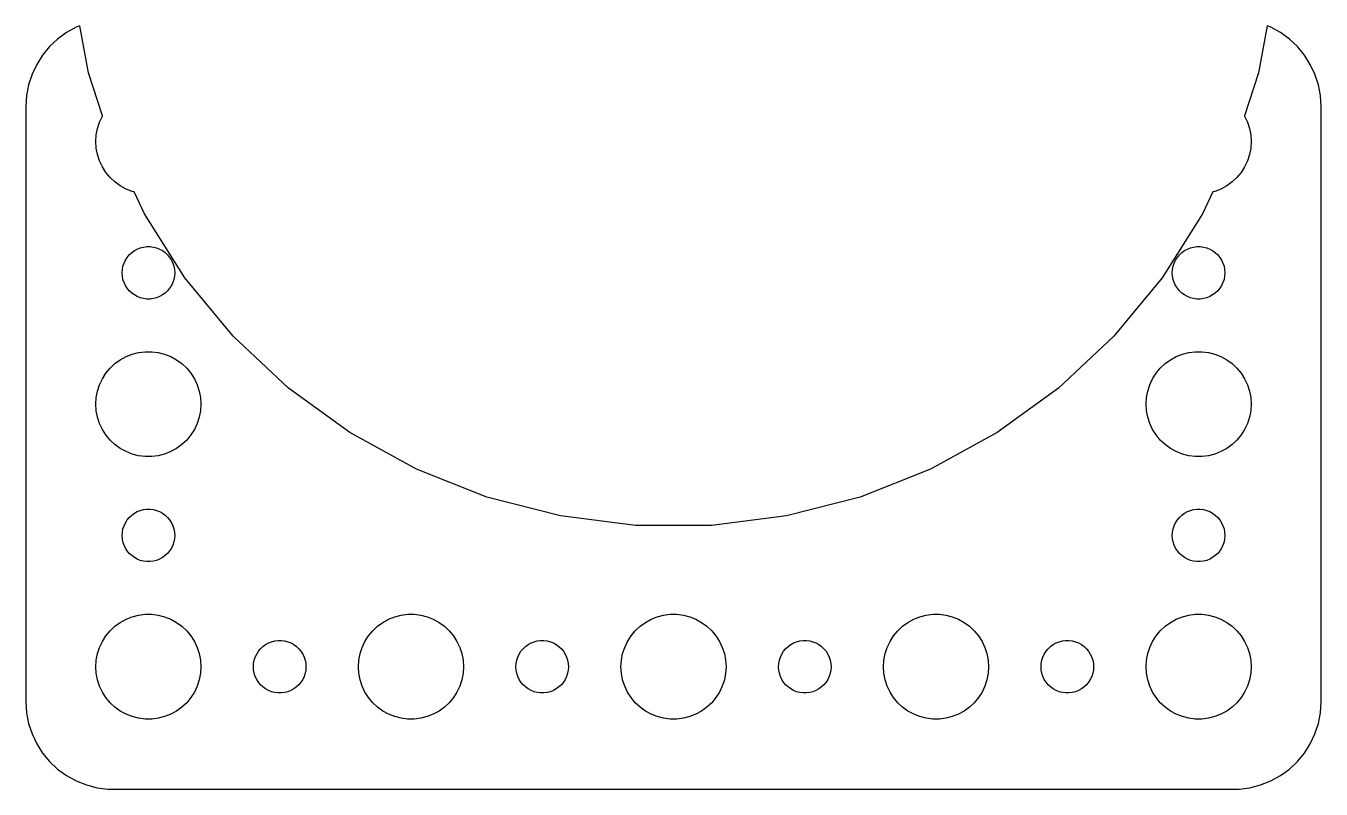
# Model space of a CAD drawing. Header units: metres. Extents: x -37 to 37, y 248 to 454.
# Drawn here: x -37 to 37, y 410 to 453.6 of the extents above; entities that cross this region are included whole.
import ezdxf

# ---------------------------------------------------------------- set-up
doc = ezdxf.new("R2010")
doc.units = ezdxf.units.M

msp = doc.modelspace()

# ---------------------------------------------------------------- linework, layer by layer
for p, q in [((-34.6791, 453.222), (-35.1871, 452.853)), ((-34.1289, 453.524), (-34.6791, 453.222)), ((-33.928, 453.604), (-34.1289, 453.524)), ((-33.4161, 450.92), (-33.928, 453.604)), ((33.928, 453.604), (33.4161, 450.92)), ((34.1289, 453.524), (33.928, 453.604)), ((34.6791, 453.222), (34.1289, 453.524)), ((35.1871, 452.853), (34.6791, 453.222)), ((-35.6448, 452.423), (-36.0451, 451.939)), ((-35.1871, 452.853), (-35.6448, 452.423)), ((35.6448, 452.423), (35.1871, 452.853)), ((36.0451, 451.939), (35.6448, 452.423)), ((-36.3815, 451.409), (-36.6489, 450.841)), ((-36.0451, 451.939), (-36.3815, 451.409)), ((36.3815, 451.409), (36.0451, 451.939)), ((36.6489, 450.841), (36.3815, 451.409)), ((-36.6489, 450.841), (-36.8429, 450.243)), ((-32.6177, 448.463), (-33.4161, 450.92)), ((33.4161, 450.92), (32.6177, 448.463)), ((36.8429, 450.243), (36.6489, 450.841)), ((-36.8429, 450.243), (-36.9606, 449.627)), ((36.9606, 449.627), (36.8429, 450.243)), ((-36.9606, 449.627), (-37, 449)), ((37, 449), (36.9606, 449.627)), ((-37, 449), (-37, 415)), ((-32.7893, 448.104), (-32.6289, 448.445)), ((-32.6289, 448.445), (-32.6177, 448.463)), ((32.6177, 448.463), (32.6289, 448.445)), ((32.6289, 448.445), (32.7893, 448.104)), ((37, 415), (37, 449)), ((-32.9763, 447.376), (-32.9057, 447.746)), ((-32.9057, 447.746), (-32.7893, 448.104)), ((32.7893, 448.104), (32.9057, 447.746)), ((32.9057, 447.746), (32.9763, 447.376)), ((-33, 447), (-32.9763, 447.376)), ((-32.9763, 446.624), (-33, 447)), ((32.9763, 447.376), (33, 447)), ((33, 447), (32.9763, 446.624)), ((-32.9057, 446.254), (-32.9763, 446.624)), ((-32.7893, 445.896), (-32.9057, 446.254)), ((32.9057, 446.254), (32.7893, 445.896)), ((32.9763, 446.624), (32.9057, 446.254)), ((-32.6289, 445.555), (-32.7893, 445.896)), ((-32.427, 445.237), (-32.6289, 445.555)), ((32.6289, 445.555), (32.427, 445.237)), ((32.7893, 445.896), (32.6289, 445.555)), ((-32.1869, 444.946), (-32.427, 445.237)), ((-31.9123, 444.688), (-32.1869, 444.946)), ((32.1869, 444.946), (31.9123, 444.688)), ((32.427, 445.237), (32.1869, 444.946)), ((-31.6075, 444.467), (-31.9123, 444.688)), ((-31.2773, 444.286), (-31.6075, 444.467)), ((-30.927, 444.147), (-31.2773, 444.286)), ((-30.8154, 444.118), (-30.927, 444.147)), ((-30.2326, 442.879), (-30.8154, 444.118)), ((30.8154, 444.118), (30.2326, 442.879)), ((30.927, 444.147), (30.8154, 444.118)), ((31.2773, 444.286), (30.927, 444.147)), ((31.6075, 444.467), (31.2773, 444.286)), ((31.9123, 444.688), (31.6075, 444.467)), ((-27.9111, 439.221), (-30.2326, 442.879)), ((30.2326, 442.879), (27.9111, 439.221)), ((-31.3145, 440.223), (-31.2135, 440.382)), ((-31.2135, 440.382), (-31.0934, 440.527)), ((-31.0934, 440.527), (-30.9561, 440.656)), ((-30.9561, 440.656), (-30.8037, 440.766)), ((-30.8037, 440.766), (-30.6387, 440.857)), ((-30.6387, 440.857), (-30.4635, 440.927)), ((-30.4635, 440.927), (-30.2811, 440.973)), ((-30.2811, 440.973), (-30.0942, 440.997)), ((-30.0942, 440.997), (-29.9058, 440.997)), ((-29.9058, 440.997), (-29.7189, 440.973)), ((-29.7189, 440.973), (-29.5365, 440.927)), ((-29.5365, 440.927), (-29.3613, 440.857)), ((-29.3613, 440.857), (-29.1963, 440.766)), ((-29.1963, 440.766), (-29.0439, 440.656)), ((-29.0439, 440.656), (-28.9065, 440.527)), ((-28.9065, 440.527), (-28.7865, 440.382)), ((-28.7865, 440.382), (-28.6855, 440.223)), ((28.6855, 440.223), (28.7865, 440.382)), ((28.7865, 440.382), (28.9065, 440.527)), ((28.9065, 440.527), (29.0439, 440.656)), ((29.0439, 440.656), (29.1963, 440.766)), ((29.1963, 440.766), (29.3613, 440.857)), ((29.3613, 440.857), (29.5365, 440.927)), ((29.5365, 440.927), (29.7189, 440.973)), ((29.7189, 440.973), (29.9058, 440.997)), ((29.9058, 440.997), (30.0942, 440.997)), ((30.0942, 440.997), (30.2811, 440.973)), ((30.2811, 440.973), (30.4635, 440.927)), ((30.4635, 440.927), (30.6387, 440.857)), ((30.6387, 440.857), (30.8037, 440.766)), ((30.8037, 440.766), (30.9561, 440.656)), ((30.9561, 440.656), (31.0934, 440.527)), ((31.0934, 440.527), (31.2135, 440.382)), ((31.2135, 440.382), (31.3145, 440.223)), ((-31.5, 439.5), (-31.4882, 439.688)), ((-31.4882, 439.688), (-31.4529, 439.873)), ((-31.4529, 439.873), (-31.3947, 440.052)), ((-31.3947, 440.052), (-31.3145, 440.223)), ((-28.6855, 440.223), (-28.6053, 440.052)), ((-28.6053, 440.052), (-28.5471, 439.873)), ((-28.5471, 439.873), (-28.5118, 439.688)), ((-28.5118, 439.688), (-28.5, 439.5)), ((28.5, 439.5), (28.5118, 439.688)), ((28.5118, 439.688), (28.5471, 439.873)), ((28.5471, 439.873), (28.6053, 440.052)), ((28.6053, 440.052), (28.6855, 440.223)), ((31.3145, 440.223), (31.3947, 440.052)), ((31.3947, 440.052), (31.4529, 439.873)), ((31.4529, 439.873), (31.4882, 439.688)), ((31.4882, 439.688), (31.5, 439.5)), ((-31.4882, 439.312), (-31.5, 439.5)), ((-31.4529, 439.127), (-31.4882, 439.312)), ((-31.3947, 438.948), (-31.4529, 439.127)), ((-31.3145, 438.777), (-31.3947, 438.948)), ((-28.6053, 438.948), (-28.6855, 438.777)), ((-28.5471, 439.127), (-28.6053, 438.948)), ((-28.5118, 439.312), (-28.5471, 439.127)), ((-28.5, 439.5), (-28.5118, 439.312)), ((-25.1494, 435.883), (-27.9111, 439.221)), ((27.9111, 439.221), (25.1494, 435.883)), ((28.5118, 439.312), (28.5, 439.5)), ((28.5471, 439.127), (28.5118, 439.312)), ((28.6053, 438.948), (28.5471, 439.127)), ((28.6855, 438.777), (28.6053, 438.948)), ((31.3947, 438.948), (31.3145, 438.777)), ((31.4529, 439.127), (31.3947, 438.948)), ((31.4882, 439.312), (31.4529, 439.127)), ((31.5, 439.5), (31.4882, 439.312)), ((-31.2135, 438.618), (-31.3145, 438.777)), ((-31.0934, 438.473), (-31.2135, 438.618)), ((-30.9561, 438.344), (-31.0934, 438.473)), ((-30.8037, 438.234), (-30.9561, 438.344)), ((-30.6387, 438.143), (-30.8037, 438.234)), ((-30.4635, 438.073), (-30.6387, 438.143)), ((-29.3613, 438.143), (-29.5365, 438.073)), ((-29.1963, 438.234), (-29.3613, 438.143)), ((-29.0439, 438.344), (-29.1963, 438.234)), ((-28.9065, 438.473), (-29.0439, 438.344)), ((-28.7865, 438.618), (-28.9065, 438.473)), ((-28.6855, 438.777), (-28.7865, 438.618)), ((28.7865, 438.618), (28.6855, 438.777)), ((28.9065, 438.473), (28.7865, 438.618)), ((29.0439, 438.344), (28.9065, 438.473)), ((29.1963, 438.234), (29.0439, 438.344)), ((29.3613, 438.143), (29.1963, 438.234)), ((29.5365, 438.073), (29.3613, 438.143)), ((30.6387, 438.143), (30.4635, 438.073)), ((30.8037, 438.234), (30.6387, 438.143)), ((30.9561, 438.344), (30.8037, 438.234)), ((31.0934, 438.473), (30.9561, 438.344)), ((31.2135, 438.618), (31.0934, 438.473)), ((31.3145, 438.777), (31.2135, 438.618)), ((-30.2811, 438.027), (-30.4635, 438.073)), ((-30.0942, 438.003), (-30.2811, 438.027)), ((-29.9058, 438.003), (-30.0942, 438.003)), ((-29.7189, 438.027), (-29.9058, 438.003)), ((-29.5365, 438.073), (-29.7189, 438.027)), ((29.7189, 438.027), (29.5365, 438.073)), ((29.9058, 438.003), (29.7189, 438.027)), ((30.0942, 438.003), (29.9058, 438.003)), ((30.2811, 438.027), (30.0942, 438.003)), ((30.4635, 438.073), (30.2811, 438.027)), ((-21.9911, 432.917), (-25.1494, 435.883)), ((25.1494, 435.883), (21.9911, 432.917)), ((-31.9123, 434.312), (-31.6075, 434.533)), ((-31.6075, 434.533), (-31.2773, 434.714)), ((-31.2773, 434.714), (-30.927, 434.853)), ((-30.927, 434.853), (-30.5621, 434.947)), ((-30.5621, 434.947), (-30.1884, 434.994)), ((-30.1884, 434.994), (-29.8116, 434.994)), ((-29.8116, 434.994), (-29.4379, 434.947)), ((-29.4379, 434.947), (-29.0729, 434.853)), ((-29.0729, 434.853), (-28.7227, 434.714)), ((-28.7227, 434.714), (-28.3925, 434.533)), ((-28.3925, 434.533), (-28.0877, 434.312)), ((28.0877, 434.312), (28.3925, 434.533)), ((28.3925, 434.533), (28.7227, 434.714)), ((28.7227, 434.714), (29.0729, 434.853)), ((29.0729, 434.853), (29.4379, 434.947)), ((29.4379, 434.947), (29.8116, 434.994)), ((29.8116, 434.994), (30.1884, 434.994)), ((30.1884, 434.994), (30.5621, 434.947)), ((30.5621, 434.947), (30.927, 434.853)), ((30.927, 434.853), (31.2773, 434.714)), ((31.2773, 434.714), (31.6075, 434.533)), ((31.6075, 434.533), (31.9123, 434.312)), ((-32.6289, 433.445), (-32.427, 433.763)), ((-32.427, 433.763), (-32.1869, 434.054)), ((-32.1869, 434.054), (-31.9123, 434.312)), ((-28.0877, 434.312), (-27.8131, 434.054)), ((-27.8131, 434.054), (-27.5729, 433.763)), ((-27.5729, 433.763), (-27.3711, 433.445)), ((27.3711, 433.445), (27.5729, 433.763)), ((27.5729, 433.763), (27.8131, 434.054)), ((27.8131, 434.054), (28.0877, 434.312)), ((31.9123, 434.312), (32.1869, 434.054)), ((32.1869, 434.054), (32.427, 433.763)), ((32.427, 433.763), (32.6289, 433.445)), ((-32.9057, 432.746), (-32.7893, 433.104)), ((-32.7893, 433.104), (-32.6289, 433.445)), ((-27.3711, 433.445), (-27.2107, 433.104)), ((-27.2107, 433.104), (-27.0942, 432.746)), ((-18.486, 430.371), (-21.9911, 432.917)), ((21.9911, 432.917), (18.486, 430.371)), ((27.0942, 432.746), (27.2107, 433.104)), ((27.2107, 433.104), (27.3711, 433.445)), ((32.6289, 433.445), (32.7893, 433.104)), ((32.7893, 433.104), (32.9057, 432.746)), ((-33, 432), (-32.9763, 432.376)), ((-32.9763, 432.376), (-32.9057, 432.746)), ((-27.0942, 432.746), (-27.0237, 432.376)), ((-27.0237, 432.376), (-27, 432)), ((27, 432), (27.0237, 432.376)), ((27.0237, 432.376), (27.0942, 432.746)), ((32.9057, 432.746), (32.9763, 432.376)), ((32.9763, 432.376), (33, 432)), ((-32.9763, 431.624), (-33, 432)), ((-32.9057, 431.254), (-32.9763, 431.624)), ((-27.0237, 431.624), (-27.0942, 431.254)), ((-27, 432), (-27.0237, 431.624)), ((27.0237, 431.624), (27, 432)), ((27.0942, 431.254), (27.0237, 431.624)), ((32.9763, 431.624), (32.9057, 431.254)), ((33, 432), (32.9763, 431.624)), ((-32.7893, 430.896), (-32.9057, 431.254)), ((-32.6289, 430.555), (-32.7893, 430.896)), ((-27.2107, 430.896), (-27.3711, 430.555)), ((-27.0942, 431.254), (-27.2107, 430.896)), ((27.2107, 430.896), (27.0942, 431.254)), ((27.3711, 430.555), (27.2107, 430.896)), ((32.7893, 430.896), (32.6289, 430.555)), ((32.9057, 431.254), (32.7893, 430.896)), ((-32.427, 430.237), (-32.6289, 430.555)), ((-32.1869, 429.946), (-32.427, 430.237)), ((-31.9123, 429.688), (-32.1869, 429.946)), ((-27.8131, 429.946), (-28.0877, 429.688)), ((-27.5729, 430.237), (-27.8131, 429.946)), ((-27.3711, 430.555), (-27.5729, 430.237)), ((-14.6894, 428.283), (-18.486, 430.371)), ((18.486, 430.371), (14.6894, 428.283)), ((27.5729, 430.237), (27.3711, 430.555)), ((27.8131, 429.946), (27.5729, 430.237)), ((28.0877, 429.688), (27.8131, 429.946)), ((32.1869, 429.946), (31.9123, 429.688)), ((32.427, 430.237), (32.1869, 429.946)), ((32.6289, 430.555), (32.427, 430.237)), ((-31.6075, 429.467), (-31.9123, 429.688)), ((-31.2773, 429.286), (-31.6075, 429.467)), ((-30.927, 429.147), (-31.2773, 429.286)), ((-28.7227, 429.286), (-29.0729, 429.147)), ((-28.3925, 429.467), (-28.7227, 429.286)), ((-28.0877, 429.688), (-28.3925, 429.467)), ((28.3925, 429.467), (28.0877, 429.688)), ((28.7227, 429.286), (28.3925, 429.467)), ((29.0729, 429.147), (28.7227, 429.286)), ((31.2773, 429.286), (30.927, 429.147)), ((31.6075, 429.467), (31.2773, 429.286)), ((31.9123, 429.688), (31.6075, 429.467)), ((-30.5621, 429.053), (-30.927, 429.147)), ((-30.1884, 429.006), (-30.5621, 429.053)), ((-29.8116, 429.006), (-30.1884, 429.006)), ((-29.4379, 429.053), (-29.8116, 429.006)), ((-29.0729, 429.147), (-29.4379, 429.053)), ((29.4379, 429.053), (29.0729, 429.147)), ((29.8116, 429.006), (29.4379, 429.053)), ((30.1884, 429.006), (29.8116, 429.006)), ((30.5621, 429.053), (30.1884, 429.006)), ((30.927, 429.147), (30.5621, 429.053)), ((-10.6611, 426.689), (-14.6894, 428.283)), ((14.6894, 428.283), (10.6611, 426.689)), ((-6.46465, 425.611), (-10.6611, 426.689)), ((10.6611, 426.689), (6.46465, 425.611)), ((-31.2135, 425.382), (-31.0934, 425.527)), ((-31.0934, 425.527), (-30.9561, 425.656)), ((-30.9561, 425.656), (-30.8037, 425.766)), ((-30.8037, 425.766), (-30.6387, 425.857)), ((-30.6387, 425.857), (-30.4635, 425.927)), ((-30.4635, 425.927), (-30.2811, 425.973)), ((-30.2811, 425.973), (-30.0942, 425.997)), ((-30.0942, 425.997), (-29.9058, 425.997)), ((-29.9058, 425.997), (-29.7189, 425.973)), ((-29.7189, 425.973), (-29.5365, 425.927)), ((-29.5365, 425.927), (-29.3613, 425.857)), ((-29.3613, 425.857), (-29.1963, 425.766)), ((-29.1963, 425.766), (-29.0439, 425.656)), ((-29.0439, 425.656), (-28.9065, 425.527)), ((-28.9065, 425.527), (-28.7865, 425.382)), ((-2.16626, 425.068), (-6.46465, 425.611)), ((6.46465, 425.611), (2.16626, 425.068)), ((28.7865, 425.382), (28.9065, 425.527)), ((28.9065, 425.527), (29.0439, 425.656)), ((29.0439, 425.656), (29.1963, 425.766)), ((29.1963, 425.766), (29.3613, 425.857)), ((29.3613, 425.857), (29.5365, 425.927)), ((29.5365, 425.927), (29.7189, 425.973)), ((29.7189, 425.973), (29.9058, 425.997)), ((29.9058, 425.997), (30.0942, 425.997)), ((30.0942, 425.997), (30.2811, 425.973)), ((30.2811, 425.973), (30.4635, 425.927)), ((30.4635, 425.927), (30.6387, 425.857)), ((30.6387, 425.857), (30.8037, 425.766)), ((30.8037, 425.766), (30.9561, 425.656)), ((30.9561, 425.656), (31.0934, 425.527)), ((31.0934, 425.527), (31.2135, 425.382)), ((-31.4882, 424.688), (-31.4529, 424.873)), ((-31.4529, 424.873), (-31.3947, 425.052)), ((-31.3947, 425.052), (-31.3145, 425.223)), ((-31.3145, 425.223), (-31.2135, 425.382)), ((-28.7865, 425.382), (-28.6855, 425.223)), ((-28.6855, 425.223), (-28.6053, 425.052)), ((-28.6053, 425.052), (-28.5471, 424.873)), ((-28.5471, 424.873), (-28.5118, 424.688)), ((2.16626, 425.068), (-2.16626, 425.068)), ((28.5118, 424.688), (28.5471, 424.873)), ((28.5471, 424.873), (28.6053, 425.052)), ((28.6053, 425.052), (28.6855, 425.223)), ((28.6855, 425.223), (28.7865, 425.382)), ((31.2135, 425.382), (31.3145, 425.223)), ((31.3145, 425.223), (31.3947, 425.052)), ((31.3947, 425.052), (31.4529, 424.873)), ((31.4529, 424.873), (31.4882, 424.688)), ((-31.5, 424.5), (-31.4882, 424.688)), ((-31.4882, 424.312), (-31.5, 424.5)), ((-31.4529, 424.127), (-31.4882, 424.312)), ((-31.3947, 423.948), (-31.4529, 424.127)), ((-28.5471, 424.127), (-28.6053, 423.948)), ((-28.5118, 424.312), (-28.5471, 424.127)), ((-28.5118, 424.688), (-28.5, 424.5)), ((-28.5, 424.5), (-28.5118, 424.312)), ((28.5, 424.5), (28.5118, 424.688)), ((28.5118, 424.312), (28.5, 424.5)), ((28.5471, 424.127), (28.5118, 424.312)), ((28.6053, 423.948), (28.5471, 424.127)), ((31.4529, 424.127), (31.3947, 423.948)), ((31.4882, 424.312), (31.4529, 424.127)), ((31.4882, 424.688), (31.5, 424.5)), ((31.5, 424.5), (31.4882, 424.312)), ((-31.3145, 423.777), (-31.3947, 423.948)), ((-31.2135, 423.618), (-31.3145, 423.777)), ((-31.0934, 423.473), (-31.2135, 423.618)), ((-30.9561, 423.344), (-31.0934, 423.473)), ((-30.8037, 423.234), (-30.9561, 423.344)), ((-29.0439, 423.344), (-29.1963, 423.234)), ((-28.9065, 423.473), (-29.0439, 423.344)), ((-28.7865, 423.618), (-28.9065, 423.473)), ((-28.6855, 423.777), (-28.7865, 423.618)), ((-28.6053, 423.948), (-28.6855, 423.777)), ((28.6855, 423.777), (28.6053, 423.948)), ((28.7865, 423.618), (28.6855, 423.777)), ((28.9065, 423.473), (28.7865, 423.618)), ((29.0439, 423.344), (28.9065, 423.473)), ((29.1963, 423.234), (29.0439, 423.344)), ((30.9561, 423.344), (30.8037, 423.234)), ((31.0934, 423.473), (30.9561, 423.344)), ((31.2135, 423.618), (31.0934, 423.473)), ((31.3145, 423.777), (31.2135, 423.618)), ((31.3947, 423.948), (31.3145, 423.777)), ((-30.6387, 423.143), (-30.8037, 423.234)), ((-30.4635, 423.073), (-30.6387, 423.143)), ((-30.2811, 423.027), (-30.4635, 423.073)), ((-30.0942, 423.003), (-30.2811, 423.027)), ((-29.9058, 423.003), (-30.0942, 423.003)), ((-29.7189, 423.027), (-29.9058, 423.003)), ((-29.5365, 423.073), (-29.7189, 423.027)), ((-29.3613, 423.143), (-29.5365, 423.073)), ((-29.1963, 423.234), (-29.3613, 423.143)), ((29.3613, 423.143), (29.1963, 423.234)), ((29.5365, 423.073), (29.3613, 423.143)), ((29.7189, 423.027), (29.5365, 423.073)), ((29.9058, 423.003), (29.7189, 423.027)), ((30.0942, 423.003), (29.9058, 423.003)), ((30.2811, 423.027), (30.0942, 423.003)), ((30.4635, 423.073), (30.2811, 423.027)), ((30.6387, 423.143), (30.4635, 423.073)), ((30.8037, 423.234), (30.6387, 423.143)), ((-31.6075, 419.533), (-31.2773, 419.714)), ((-31.2773, 419.714), (-30.927, 419.853)), ((-30.927, 419.853), (-30.5621, 419.947)), ((-30.5621, 419.947), (-30.1884, 419.994)), ((-30.1884, 419.994), (-29.8116, 419.994)), ((-29.8116, 419.994), (-29.4379, 419.947)), ((-29.4379, 419.947), (-29.0729, 419.853)), ((-29.0729, 419.853), (-28.7227, 419.714)), ((-28.7227, 419.714), (-28.3925, 419.533)), ((-16.6075, 419.533), (-16.2773, 419.714)), ((-16.2773, 419.714), (-15.927, 419.853)), ((-15.927, 419.853), (-15.5621, 419.947)), ((-15.5621, 419.947), (-15.1884, 419.994)), ((-15.1884, 419.994), (-14.8116, 419.994)), ((-14.8116, 419.994), (-14.4379, 419.947)), ((-14.4379, 419.947), (-14.0729, 419.853)), ((-14.0729, 419.853), (-13.7227, 419.714)), ((-13.7227, 419.714), (-13.3925, 419.533)), ((-1.60747, 419.533), (-1.27733, 419.714)), ((-1.27733, 419.714), (-0.92705, 419.853)), ((-0.92705, 419.853), (-0.56213, 419.947)), ((-0.56213, 419.947), (-0.18837, 419.994)), ((-0.18837, 419.994), (0.18837, 419.994)), ((0.18837, 419.994), (0.56213, 419.947)), ((0.56213, 419.947), (0.92705, 419.853)), ((0.92705, 419.853), (1.27733, 419.714)), ((1.27733, 419.714), (1.60747, 419.533)), ((13.3925, 419.533), (13.7227, 419.714)), ((13.7227, 419.714), (14.0729, 419.853)), ((14.0729, 419.853), (14.4379, 419.947)), ((14.4379, 419.947), (14.8116, 419.994)), ((14.8116, 419.994), (15.1884, 419.994)), ((15.1884, 419.994), (15.5621, 419.947)), ((15.5621, 419.947), (15.927, 419.853)), ((15.927, 419.853), (16.2773, 419.714)), ((16.2773, 419.714), (16.6075, 419.533)), ((28.3925, 419.533), (28.7227, 419.714)), ((28.7227, 419.714), (29.0729, 419.853)), ((29.0729, 419.853), (29.4379, 419.947)), ((29.4379, 419.947), (29.8116, 419.994)), ((29.8116, 419.994), (30.1884, 419.994)), ((30.1884, 419.994), (30.5621, 419.947)), ((30.5621, 419.947), (30.927, 419.853)), ((30.927, 419.853), (31.2773, 419.714)), ((31.2773, 419.714), (31.6075, 419.533)), ((-32.427, 418.763), (-32.1869, 419.054)), ((-32.1869, 419.054), (-31.9123, 419.312)), ((-31.9123, 419.312), (-31.6075, 419.533)), ((-28.3925, 419.533), (-28.0877, 419.312)), ((-28.0877, 419.312), (-27.8131, 419.054)), ((-27.8131, 419.054), (-27.5729, 418.763)), ((-17.427, 418.763), (-17.1869, 419.054)), ((-17.1869, 419.054), (-16.9123, 419.312)), ((-16.9123, 419.312), (-16.6075, 419.533)), ((-13.3925, 419.533), (-13.0877, 419.312)), ((-13.0877, 419.312), (-12.8131, 419.054)), ((-12.8131, 419.054), (-12.5729, 418.763)), ((-2.42705, 418.763), (-2.1869, 419.054)), ((-2.1869, 419.054), (-1.91226, 419.312)), ((-1.91226, 419.312), (-1.60747, 419.533)), ((1.60747, 419.533), (1.91226, 419.312)), ((1.91226, 419.312), (2.1869, 419.054)), ((2.1869, 419.054), (2.42705, 418.763)), ((12.5729, 418.763), (12.8131, 419.054)), ((12.8131, 419.054), (13.0877, 419.312)), ((13.0877, 419.312), (13.3925, 419.533)), ((16.6075, 419.533), (16.9123, 419.312)), ((16.9123, 419.312), (17.1869, 419.054)), ((17.1869, 419.054), (17.427, 418.763)), ((27.5729, 418.763), (27.8131, 419.054)), ((27.8131, 419.054), (28.0877, 419.312)), ((28.0877, 419.312), (28.3925, 419.533)), ((31.6075, 419.533), (31.9123, 419.312)), ((31.9123, 419.312), (32.1869, 419.054)), ((32.1869, 419.054), (32.427, 418.763)), ((-32.9057, 417.746), (-32.7893, 418.104)), ((-32.7893, 418.104), (-32.6289, 418.445)), ((-32.6289, 418.445), (-32.427, 418.763)), ((-27.5729, 418.763), (-27.3711, 418.445)), ((-27.3711, 418.445), (-27.2107, 418.104)), ((-27.2107, 418.104), (-27.0942, 417.746)), ((-23.5934, 418.027), (-23.4561, 418.156)), ((-23.4561, 418.156), (-23.3037, 418.266)), ((-23.3037, 418.266), (-23.1387, 418.357)), ((-23.1387, 418.357), (-22.9635, 418.427)), ((-22.9635, 418.427), (-22.7811, 418.473)), ((-22.7811, 418.473), (-22.5942, 418.497)), ((-22.5942, 418.497), (-22.4058, 418.497)), ((-22.4058, 418.497), (-22.2189, 418.473)), ((-22.2189, 418.473), (-22.0365, 418.427)), ((-22.0365, 418.427), (-21.8613, 418.357)), ((-21.8613, 418.357), (-21.6963, 418.266)), ((-21.6963, 418.266), (-21.5439, 418.156)), ((-21.5439, 418.156), (-21.4065, 418.027)), ((-17.9057, 417.746), (-17.7893, 418.104)), ((-17.7893, 418.104), (-17.6289, 418.445)), ((-17.6289, 418.445), (-17.427, 418.763)), ((-12.5729, 418.763), (-12.3711, 418.445)), ((-12.3711, 418.445), (-12.2107, 418.104)), ((-12.2107, 418.104), (-12.0942, 417.746)), ((-8.59344, 418.027), (-8.45613, 418.156)), ((-8.45613, 418.156), (-8.30373, 418.266)), ((-8.30373, 418.266), (-8.13866, 418.357)), ((-8.13866, 418.357), (-7.96352, 418.427)), ((-7.96352, 418.427), (-7.78107, 418.473)), ((-7.78107, 418.473), (-7.59418, 418.497)), ((-7.59418, 418.497), (-7.40581, 418.497)), ((-7.40581, 418.497), (-7.21892, 418.473)), ((-7.21892, 418.473), (-7.03647, 418.427)), ((-7.03647, 418.427), (-6.86133, 418.357)), ((-6.86133, 418.357), (-6.69626, 418.266)), ((-6.69626, 418.266), (-6.54385, 418.156)), ((-6.54385, 418.156), (-6.40654, 418.027)), ((-2.90575, 417.746), (-2.78932, 418.104)), ((-2.78932, 418.104), (-2.62891, 418.445)), ((-2.62891, 418.445), (-2.42705, 418.763)), ((2.42705, 418.763), (2.62891, 418.445)), ((2.62891, 418.445), (2.78932, 418.104)), ((2.78932, 418.104), (2.90575, 417.746)), ((6.40654, 418.027), (6.54385, 418.156)), ((6.54385, 418.156), (6.69626, 418.266)), ((6.69626, 418.266), (6.86133, 418.357)), ((6.86133, 418.357), (7.03647, 418.427)), ((7.03647, 418.427), (7.21892, 418.473)), ((7.21892, 418.473), (7.40581, 418.497)), ((7.40581, 418.497), (7.59418, 418.497)), ((7.59418, 418.497), (7.78107, 418.473)), ((7.78107, 418.473), (7.96352, 418.427)), ((7.96352, 418.427), (8.13866, 418.357)), ((8.13866, 418.357), (8.30373, 418.266)), ((8.30373, 418.266), (8.45613, 418.156)), ((8.45613, 418.156), (8.59344, 418.027)), ((12.0942, 417.746), (12.2107, 418.104)), ((12.2107, 418.104), (12.3711, 418.445)), ((12.3711, 418.445), (12.5729, 418.763)), ((17.427, 418.763), (17.6289, 418.445)), ((17.6289, 418.445), (17.7893, 418.104)), ((17.7893, 418.104), (17.9057, 417.746)), ((21.4065, 418.027), (21.5439, 418.156)), ((21.5439, 418.156), (21.6963, 418.266)), ((21.6963, 418.266), (21.8613, 418.357)), ((21.8613, 418.357), (22.0365, 418.427)), ((22.0365, 418.427), (22.2189, 418.473)), ((22.2189, 418.473), (22.4058, 418.497)), ((22.4058, 418.497), (22.5942, 418.497)), ((22.5942, 418.497), (22.7811, 418.473)), ((22.7811, 418.473), (22.9635, 418.427)), ((22.9635, 418.427), (23.1387, 418.357)), ((23.1387, 418.357), (23.3037, 418.266)), ((23.3037, 418.266), (23.4561, 418.156)), ((23.4561, 418.156), (23.5934, 418.027)), ((27.0942, 417.746), (27.2107, 418.104)), ((27.2107, 418.104), (27.3711, 418.445)), ((27.3711, 418.445), (27.5729, 418.763)), ((32.427, 418.763), (32.6289, 418.445)), ((32.6289, 418.445), (32.7893, 418.104)), ((32.7893, 418.104), (32.9057, 417.746)), ((-33, 417), (-32.9763, 417.376)), ((-32.9763, 417.376), (-32.9057, 417.746)), ((-27.0942, 417.746), (-27.0237, 417.376)), ((-27.0237, 417.376), (-27, 417)), ((-23.9882, 417.188), (-23.9529, 417.373)), ((-23.9529, 417.373), (-23.8947, 417.552)), ((-23.8947, 417.552), (-23.8145, 417.723)), ((-23.8145, 417.723), (-23.7135, 417.882)), ((-23.7135, 417.882), (-23.5934, 418.027)), ((-21.4065, 418.027), (-21.2865, 417.882)), ((-21.2865, 417.882), (-21.1855, 417.723)), ((-21.1855, 417.723), (-21.1053, 417.552)), ((-21.1053, 417.552), (-21.0471, 417.373)), ((-21.0471, 417.373), (-21.0118, 417.188)), ((-18, 417), (-17.9763, 417.376)), ((-17.9763, 417.376), (-17.9057, 417.746)), ((-12.0942, 417.746), (-12.0237, 417.376)), ((-12.0237, 417.376), (-12, 417)), ((-8.98816, 417.188), (-8.95287, 417.373)), ((-8.95287, 417.373), (-8.89465, 417.552)), ((-8.89465, 417.552), (-8.81445, 417.723)), ((-8.81445, 417.723), (-8.71352, 417.882)), ((-8.71352, 417.882), (-8.59344, 418.027)), ((-6.40654, 418.027), (-6.28647, 417.882)), ((-6.28647, 417.882), (-6.18553, 417.723)), ((-6.18553, 417.723), (-6.10533, 417.552)), ((-6.10533, 417.552), (-6.04712, 417.373)), ((-6.04712, 417.373), (-6.01183, 417.188)), ((-3, 417), (-2.97633, 417.376)), ((-2.97633, 417.376), (-2.90575, 417.746)), ((2.90575, 417.746), (2.97633, 417.376)), ((2.97633, 417.376), (3, 417)), ((6.01183, 417.188), (6.04712, 417.373)), ((6.04712, 417.373), (6.10533, 417.552)), ((6.10533, 417.552), (6.18553, 417.723)), ((6.18553, 417.723), (6.28647, 417.882)), ((6.28647, 417.882), (6.40654, 418.027)), ((8.59344, 418.027), (8.71352, 417.882)), ((8.71352, 417.882), (8.81445, 417.723)), ((8.81445, 417.723), (8.89465, 417.552)), ((8.89465, 417.552), (8.95287, 417.373)), ((8.95287, 417.373), (8.98816, 417.188)), ((12, 417), (12.0237, 417.376)), ((12.0237, 417.376), (12.0942, 417.746)), ((17.9057, 417.746), (17.9763, 417.376)), ((17.9763, 417.376), (18, 417)), ((21.0118, 417.188), (21.0471, 417.373)), ((21.0471, 417.373), (21.1053, 417.552)), ((21.1053, 417.552), (21.1855, 417.723)), ((21.1855, 417.723), (21.2865, 417.882)), ((21.2865, 417.882), (21.4065, 418.027)), ((23.5934, 418.027), (23.7135, 417.882)), ((23.7135, 417.882), (23.8145, 417.723)), ((23.8145, 417.723), (23.8947, 417.552)), ((23.8947, 417.552), (23.9529, 417.373)), ((23.9529, 417.373), (23.9882, 417.188)), ((27, 417), (27.0237, 417.376)), ((27.0237, 417.376), (27.0942, 417.746)), ((32.9057, 417.746), (32.9763, 417.376)), ((32.9763, 417.376), (33, 417)), ((-32.9763, 416.624), (-33, 417)), ((-32.9057, 416.254), (-32.9763, 416.624)), ((-27.0237, 416.624), (-27.0942, 416.254)), ((-27, 417), (-27.0237, 416.624)), ((-24, 417), (-23.9882, 417.188)), ((-23.9882, 416.812), (-24, 417)), ((-23.9529, 416.627), (-23.9882, 416.812)), ((-23.8947, 416.448), (-23.9529, 416.627)), ((-21.0471, 416.627), (-21.1053, 416.448)), ((-21.0118, 416.812), (-21.0471, 416.627)), ((-21.0118, 417.188), (-21, 417)), ((-21, 417), (-21.0118, 416.812)), ((-17.9763, 416.624), (-18, 417)), ((-17.9057, 416.254), (-17.9763, 416.624)), ((-12.0237, 416.624), (-12.0942, 416.254)), ((-12, 417), (-12.0237, 416.624)), ((-9, 417), (-8.98816, 417.188)), ((-8.98816, 416.812), (-9, 417)), ((-8.95287, 416.627), (-8.98816, 416.812)), ((-8.89465, 416.448), (-8.95287, 416.627)), ((-6.04712, 416.627), (-6.10533, 416.448)), ((-6.01183, 416.812), (-6.04712, 416.627)), ((-6.01183, 417.188), (-6, 417)), ((-6, 417), (-6.01183, 416.812)), ((-2.97633, 416.624), (-3, 417)), ((-2.90575, 416.254), (-2.97633, 416.624)), ((2.97633, 416.624), (2.90575, 416.254)), ((3, 417), (2.97633, 416.624)), ((6, 417), (6.01183, 417.188)), ((6.01183, 416.812), (6, 417)), ((6.04712, 416.627), (6.01183, 416.812)), ((6.10533, 416.448), (6.04712, 416.627)), ((8.95287, 416.627), (8.89465, 416.448)), ((8.98816, 416.812), (8.95287, 416.627)), ((8.98816, 417.188), (9, 417)), ((9, 417), (8.98816, 416.812)), ((12.0237, 416.624), (12, 417)), ((12.0942, 416.254), (12.0237, 416.624)), ((17.9763, 416.624), (17.9057, 416.254)), ((18, 417), (17.9763, 416.624)), ((21, 417), (21.0118, 417.188)), ((21.0118, 416.812), (21, 417)), ((21.0471, 416.627), (21.0118, 416.812)), ((21.1053, 416.448), (21.0471, 416.627)), ((23.9529, 416.627), (23.8947, 416.448)), ((23.9882, 416.812), (23.9529, 416.627)), ((23.9882, 417.188), (24, 417)), ((24, 417), (23.9882, 416.812)), ((27.0237, 416.624), (27, 417)), ((27.0942, 416.254), (27.0237, 416.624)), ((32.9763, 416.624), (32.9057, 416.254)), ((33, 417), (32.9763, 416.624)), ((-32.7893, 415.896), (-32.9057, 416.254)), ((-32.6289, 415.555), (-32.7893, 415.896)), ((-27.2107, 415.896), (-27.3711, 415.555)), ((-27.0942, 416.254), (-27.2107, 415.896)), ((-23.8145, 416.277), (-23.8947, 416.448)), ((-23.7135, 416.118), (-23.8145, 416.277)), ((-23.5934, 415.973), (-23.7135, 416.118)), ((-23.4561, 415.844), (-23.5934, 415.973)), ((-21.4065, 415.973), (-21.5439, 415.844)), ((-21.2865, 416.118), (-21.4065, 415.973)), ((-21.1855, 416.277), (-21.2865, 416.118)), ((-21.1053, 416.448), (-21.1855, 416.277)), ((-17.7893, 415.896), (-17.9057, 416.254)), ((-17.6289, 415.555), (-17.7893, 415.896)), ((-12.2107, 415.896), (-12.3711, 415.555)), ((-12.0942, 416.254), (-12.2107, 415.896)), ((-8.81445, 416.277), (-8.89465, 416.448)), ((-8.71352, 416.118), (-8.81445, 416.277)), ((-8.59344, 415.973), (-8.71352, 416.118)), ((-8.45613, 415.844), (-8.59344, 415.973)), ((-6.40654, 415.973), (-6.54385, 415.844)), ((-6.28647, 416.118), (-6.40654, 415.973)), ((-6.18553, 416.277), (-6.28647, 416.118)), ((-6.10533, 416.448), (-6.18553, 416.277)), ((-2.78932, 415.896), (-2.90575, 416.254)), ((-2.62891, 415.555), (-2.78932, 415.896)), ((2.78932, 415.896), (2.62891, 415.555)), ((2.90575, 416.254), (2.78932, 415.896)), ((6.18553, 416.277), (6.10533, 416.448)), ((6.28647, 416.118), (6.18553, 416.277)), ((6.40654, 415.973), (6.28647, 416.118)), ((6.54385, 415.844), (6.40654, 415.973)), ((8.59344, 415.973), (8.45613, 415.844)), ((8.71352, 416.118), (8.59344, 415.973)), ((8.81445, 416.277), (8.71352, 416.118)), ((8.89465, 416.448), (8.81445, 416.277)), ((12.2107, 415.896), (12.0942, 416.254)), ((12.3711, 415.555), (12.2107, 415.896)), ((17.7893, 415.896), (17.6289, 415.555)), ((17.9057, 416.254), (17.7893, 415.896)), ((21.1855, 416.277), (21.1053, 416.448)), ((21.2865, 416.118), (21.1855, 416.277)), ((21.4065, 415.973), (21.2865, 416.118)), ((21.5439, 415.844), (21.4065, 415.973)), ((23.5934, 415.973), (23.4561, 415.844)), ((23.7135, 416.118), (23.5934, 415.973)), ((23.8145, 416.277), (23.7135, 416.118)), ((23.8947, 416.448), (23.8145, 416.277)), ((27.2107, 415.896), (27.0942, 416.254)), ((27.3711, 415.555), (27.2107, 415.896)), ((32.7893, 415.896), (32.6289, 415.555)), ((32.9057, 416.254), (32.7893, 415.896)), ((-32.427, 415.237), (-32.6289, 415.555)), ((-32.1869, 414.946), (-32.427, 415.237)), ((-27.5729, 415.237), (-27.8131, 414.946)), ((-27.3711, 415.555), (-27.5729, 415.237)), ((-23.3037, 415.734), (-23.4561, 415.844)), ((-23.1387, 415.643), (-23.3037, 415.734)), ((-22.9635, 415.573), (-23.1387, 415.643)), ((-22.7811, 415.527), (-22.9635, 415.573)), ((-22.5942, 415.503), (-22.7811, 415.527)), ((-22.4058, 415.503), (-22.5942, 415.503)), ((-22.2189, 415.527), (-22.4058, 415.503)), ((-22.0365, 415.573), (-22.2189, 415.527)), ((-21.8613, 415.643), (-22.0365, 415.573)), ((-21.6963, 415.734), (-21.8613, 415.643)), ((-21.5439, 415.844), (-21.6963, 415.734)), ((-17.427, 415.237), (-17.6289, 415.555)), ((-17.1869, 414.946), (-17.427, 415.237)), ((-12.5729, 415.237), (-12.8131, 414.946)), ((-12.3711, 415.555), (-12.5729, 415.237)), ((-8.30373, 415.734), (-8.45613, 415.844)), ((-8.13866, 415.643), (-8.30373, 415.734)), ((-7.96352, 415.573), (-8.13866, 415.643)), ((-7.78107, 415.527), (-7.96352, 415.573)), ((-7.59418, 415.503), (-7.78107, 415.527)), ((-7.40581, 415.503), (-7.59418, 415.503)), ((-7.21892, 415.527), (-7.40581, 415.503)), ((-7.03647, 415.573), (-7.21892, 415.527)), ((-6.86133, 415.643), (-7.03647, 415.573)), ((-6.69626, 415.734), (-6.86133, 415.643)), ((-6.54385, 415.844), (-6.69626, 415.734)), ((-2.42705, 415.237), (-2.62891, 415.555)), ((-2.1869, 414.946), (-2.42705, 415.237)), ((2.42705, 415.237), (2.1869, 414.946)), ((2.62891, 415.555), (2.42705, 415.237)), ((6.69626, 415.734), (6.54385, 415.844)), ((6.86133, 415.643), (6.69626, 415.734)), ((7.03647, 415.573), (6.86133, 415.643)), ((7.21892, 415.527), (7.03647, 415.573)), ((7.40581, 415.503), (7.21892, 415.527)), ((7.59418, 415.503), (7.40581, 415.503)), ((7.78107, 415.527), (7.59418, 415.503)), ((7.96352, 415.573), (7.78107, 415.527)), ((8.13866, 415.643), (7.96352, 415.573)), ((8.30373, 415.734), (8.13866, 415.643)), ((8.45613, 415.844), (8.30373, 415.734)), ((12.5729, 415.237), (12.3711, 415.555)), ((12.8131, 414.946), (12.5729, 415.237)), ((17.427, 415.237), (17.1869, 414.946)), ((17.6289, 415.555), (17.427, 415.237)), ((21.6963, 415.734), (21.5439, 415.844)), ((21.8613, 415.643), (21.6963, 415.734)), ((22.0365, 415.573), (21.8613, 415.643)), ((22.2189, 415.527), (22.0365, 415.573)), ((22.4058, 415.503), (22.2189, 415.527)), ((22.5942, 415.503), (22.4058, 415.503)), ((22.7811, 415.527), (22.5942, 415.503)), ((22.9635, 415.573), (22.7811, 415.527)), ((23.1387, 415.643), (22.9635, 415.573)), ((23.3037, 415.734), (23.1387, 415.643)), ((23.4561, 415.844), (23.3037, 415.734)), ((27.5729, 415.237), (27.3711, 415.555)), ((27.8131, 414.946), (27.5729, 415.237)), ((32.427, 415.237), (32.1869, 414.946)), ((32.6289, 415.555), (32.427, 415.237)), ((-37, 415), (-36.9606, 414.373)), ((-31.9123, 414.688), (-32.1869, 414.946)), ((-31.6075, 414.467), (-31.9123, 414.688)), ((-31.2773, 414.286), (-31.6075, 414.467)), ((-28.3925, 414.467), (-28.7227, 414.286)), ((-28.0877, 414.688), (-28.3925, 414.467)), ((-27.8131, 414.946), (-28.0877, 414.688)), ((-16.9123, 414.688), (-17.1869, 414.946)), ((-16.6075, 414.467), (-16.9123, 414.688)), ((-16.2773, 414.286), (-16.6075, 414.467)), ((-13.3925, 414.467), (-13.7227, 414.286)), ((-13.0877, 414.688), (-13.3925, 414.467)), ((-12.8131, 414.946), (-13.0877, 414.688)), ((-1.91226, 414.688), (-2.1869, 414.946)), ((-1.60747, 414.467), (-1.91226, 414.688)), ((-1.27733, 414.286), (-1.60747, 414.467)), ((1.60747, 414.467), (1.27733, 414.286)), ((1.91226, 414.688), (1.60747, 414.467)), ((2.1869, 414.946), (1.91226, 414.688)), ((13.0877, 414.688), (12.8131, 414.946)), ((13.3925, 414.467), (13.0877, 414.688)), ((13.7227, 414.286), (13.3925, 414.467)), ((16.6075, 414.467), (16.2773, 414.286)), ((16.9123, 414.688), (16.6075, 414.467)), ((17.1869, 414.946), (16.9123, 414.688)), ((28.0877, 414.688), (27.8131, 414.946)), ((28.3925, 414.467), (28.0877, 414.688)), ((28.7227, 414.286), (28.3925, 414.467)), ((31.6075, 414.467), (31.2773, 414.286)), ((31.9123, 414.688), (31.6075, 414.467)), ((32.1869, 414.946), (31.9123, 414.688)), ((36.9606, 414.373), (37, 415)), ((-36.9606, 414.373), (-36.8429, 413.757)), ((-36.8429, 413.757), (-36.6489, 413.159)), ((-30.927, 414.147), (-31.2773, 414.286)), ((-30.5621, 414.053), (-30.927, 414.147)), ((-30.1884, 414.006), (-30.5621, 414.053)), ((-29.8116, 414.006), (-30.1884, 414.006)), ((-29.4379, 414.053), (-29.8116, 414.006)), ((-29.0729, 414.147), (-29.4379, 414.053)), ((-28.7227, 414.286), (-29.0729, 414.147)), ((-15.927, 414.147), (-16.2773, 414.286)), ((-15.5621, 414.053), (-15.927, 414.147)), ((-15.1884, 414.006), (-15.5621, 414.053)), ((-14.8116, 414.006), (-15.1884, 414.006)), ((-14.4379, 414.053), (-14.8116, 414.006)), ((-14.0729, 414.147), (-14.4379, 414.053)), ((-13.7227, 414.286), (-14.0729, 414.147)), ((-0.92705, 414.147), (-1.27733, 414.286)), ((-0.56213, 414.053), (-0.92705, 414.147)), ((-0.18837, 414.006), (-0.56213, 414.053)), ((0.18837, 414.006), (-0.18837, 414.006)), ((0.56213, 414.053), (0.18837, 414.006)), ((0.92705, 414.147), (0.56213, 414.053)), ((1.27733, 414.286), (0.92705, 414.147)), ((14.0729, 414.147), (13.7227, 414.286)), ((14.4379, 414.053), (14.0729, 414.147)), ((14.8116, 414.006), (14.4379, 414.053)), ((15.1884, 414.006), (14.8116, 414.006)), ((15.5621, 414.053), (15.1884, 414.006)), ((15.927, 414.147), (15.5621, 414.053)), ((16.2773, 414.286), (15.927, 414.147)), ((29.0729, 414.147), (28.7227, 414.286)), ((29.4379, 414.053), (29.0729, 414.147)), ((29.8116, 414.006), (29.4379, 414.053)), ((30.1884, 414.006), (29.8116, 414.006)), ((30.5621, 414.053), (30.1884, 414.006)), ((30.927, 414.147), (30.5621, 414.053)), ((31.2773, 414.286), (30.927, 414.147)), ((36.6489, 413.159), (36.8429, 413.757)), ((36.8429, 413.757), (36.9606, 414.373)), ((-36.6489, 413.159), (-36.3815, 412.591)), ((36.3815, 412.591), (36.6489, 413.159)), ((-36.3815, 412.591), (-36.0451, 412.061)), ((36.0451, 412.061), (36.3815, 412.591)), ((-36.0451, 412.061), (-35.6448, 411.577)), ((-35.6448, 411.577), (-35.1871, 411.147)), ((35.1871, 411.147), (35.6448, 411.577)), ((35.6448, 411.577), (36.0451, 412.061)), ((-35.1871, 411.147), (-34.6791, 410.778)), ((-34.6791, 410.778), (-34.1289, 410.476)), ((34.1289, 410.476), (34.6791, 410.778)), ((34.6791, 410.778), (35.1871, 411.147)), ((-34.1289, 410.476), (-33.5451, 410.245)), ((-33.5451, 410.245), (-32.9369, 410.089)), ((-32.9369, 410.089), (-32.3139, 410.01)), ((-32.3139, 410.01), (32.3139, 410.01)), ((32.3139, 410.01), (32.9369, 410.089)), ((32.9369, 410.089), (33.5451, 410.245)), ((33.5451, 410.245), (34.1289, 410.476))]:
    msp.add_line(p, q)

doc.saveas('drawing.dxf')
